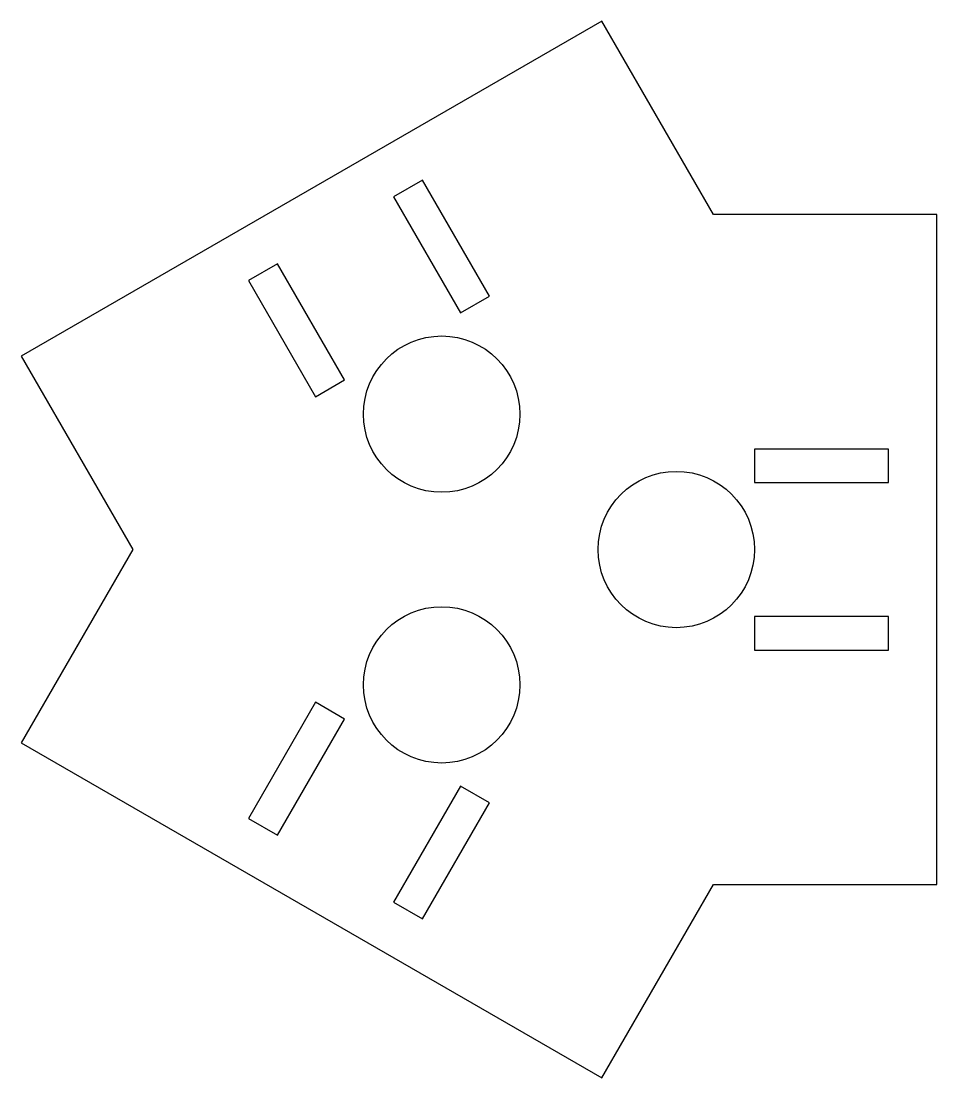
# Model space of a CAD drawing. Header units: centimetres. Extents: x -2.23 to 1.87, y -2.37 to 2.37.
import ezdxf

# ---------------------------------------------------------------- set-up
doc = ezdxf.new("R2010")
doc.units = ezdxf.units.CM
doc.layers.get('0').update_dxf_attribs({"linetype": 'CONTINUOUS'})

msp = doc.modelspace()

# ---------------------------------------------------------------- linework, layer by layer
for p, q in [((0.366, 2.366), (-2.2318, 0.866)), ((0.866, 1.5), (0.366, 2.366)), ((1.8659, 1.4998), (0.866, 1.5)), ((1.866, -1.5), (1.8659, 1.4998)), ((-2.2318, 0.866), (-1.7321, 0)), ((-1.7321, 0), (-2.2321, -0.866)), ((-2.2321, -0.866), (0.3661, -2.3659)), ((0.3661, -2.3659), (0.866, -1.5)), ((0.866, -1.5), (1.866, -1.5))]:
    msp.add_line(p, q)
for points in [[(-0.1353, 1.1343), (-0.4353, 1.6539), (-0.5652, 1.5789), (-0.2652, 1.0593)], [(-0.7848, 0.7593), (-1.0848, 1.2789), (-1.2147, 1.2039), (-0.9147, 0.6843)], [(1.05, 0.3), (1.65, 0.3), (1.65, 0.45), (1.05, 0.45)], [(1.05, -0.45), (1.65, -0.45), (1.65, -0.3), (1.05, -0.3)], [(-0.9147, -0.6843), (-1.2147, -1.2039), (-1.0848, -1.2789), (-0.7848, -0.7593)], [(-0.2652, -1.0593), (-0.5652, -1.5789), (-0.4353, -1.6539), (-0.1353, -1.1343)]]:
    msp.add_lwpolyline(points, close=True)
for centre in [(-0.35, 0.6062), (0.7, 0), (-0.35, -0.6062)]:
    msp.add_circle(centre, 0.35)

doc.saveas('drawing.dxf')
